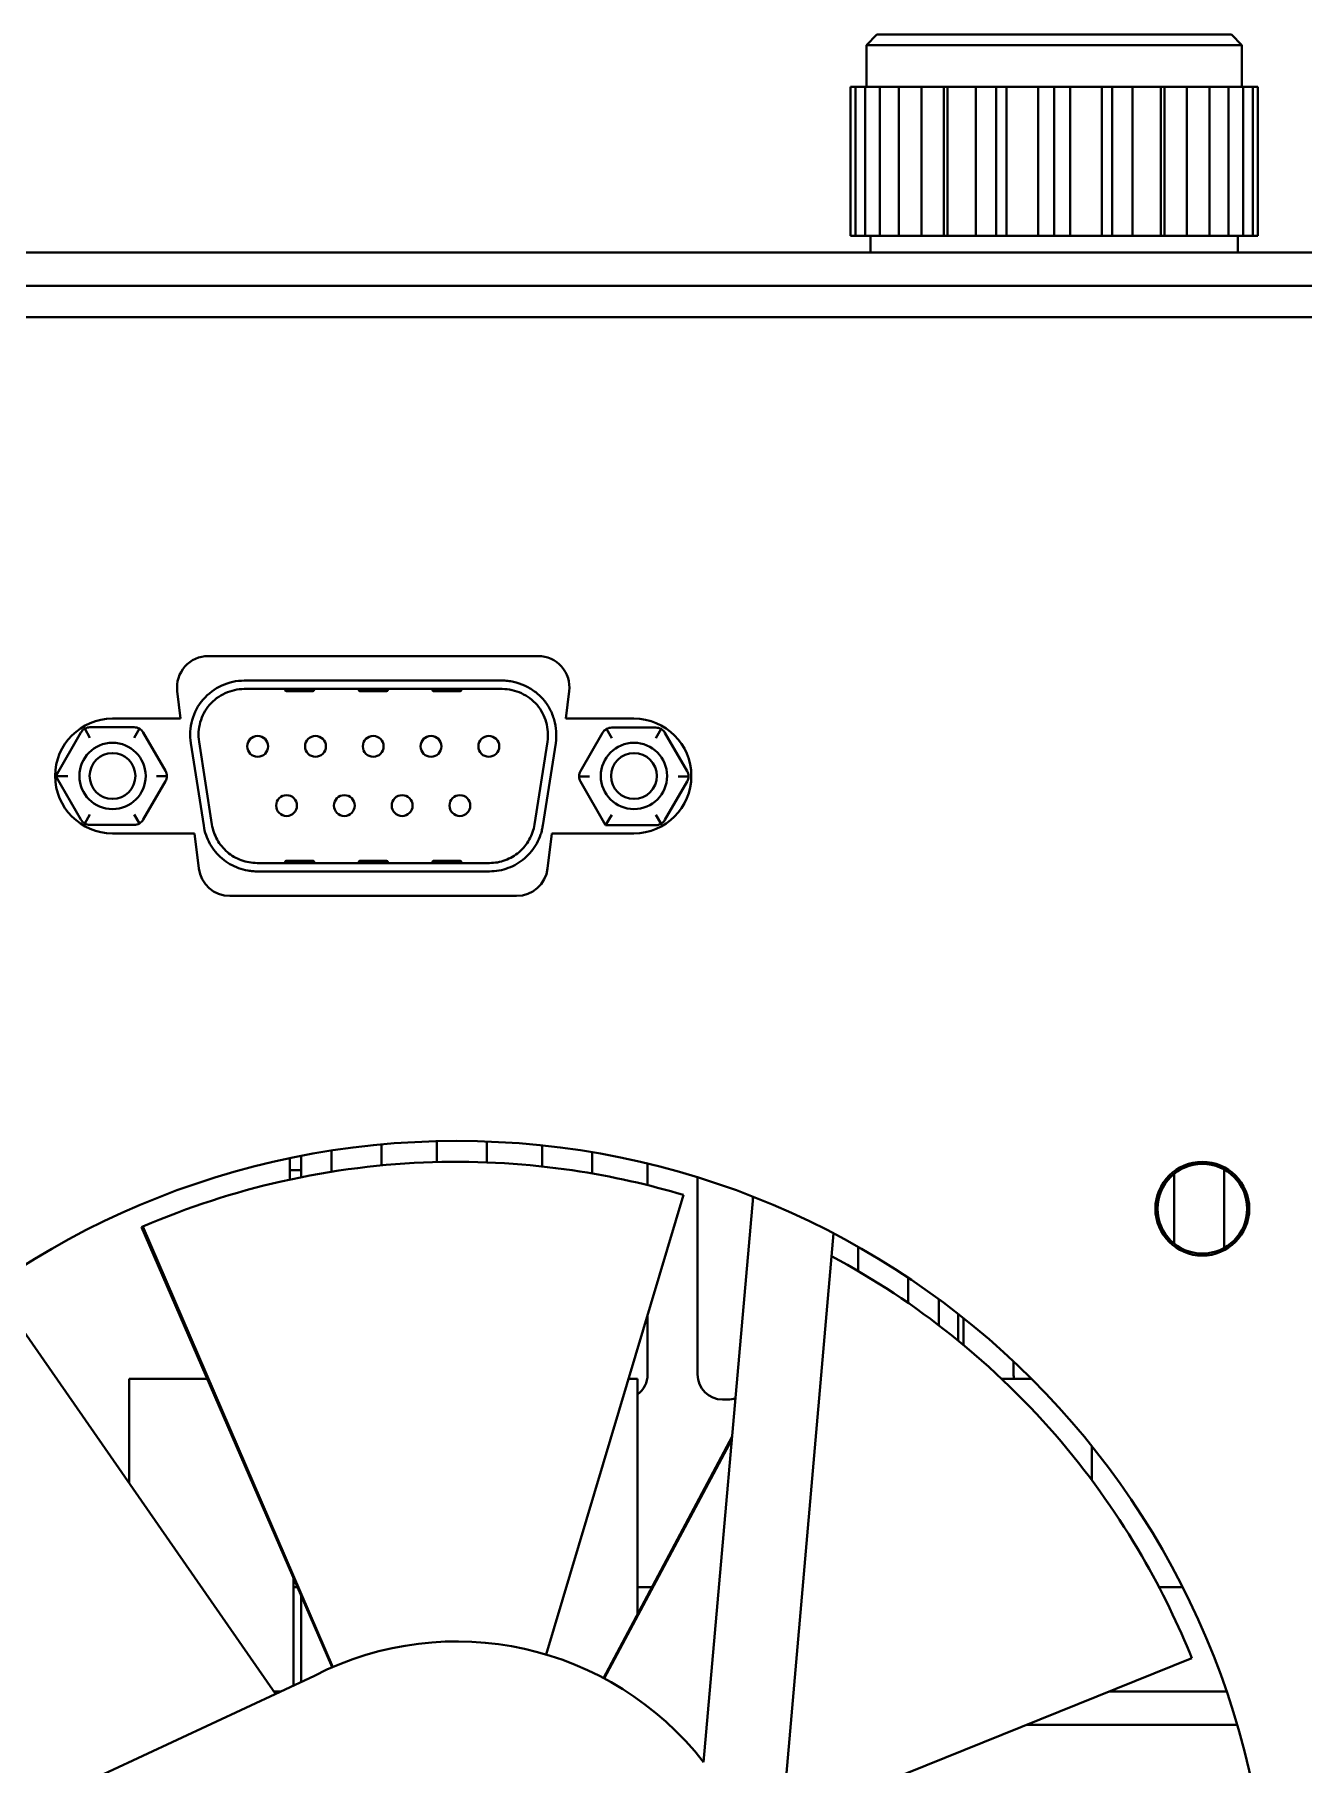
# Model space of a CAD drawing. Header units: millimetres. Extents: x 0 to 1188, y 0 to 840.
# Drawn here: x 133.4 to 194.3, y 300.9 to 383.9 of the extents above; entities that cross this region are included whole.
import ezdxf

# ---------------------------------------------------------------- set-up
doc = ezdxf.new("R2010")
doc.units = ezdxf.units.MM
doc.header["$LTSCALE"] = 2
doc.layers.add('가시적인 것(ISO)', color=3, linetype='Continuous', lineweight=40)

msp = doc.modelspace()

# ---------------------------------------------------------------- linework, layer by layer
at = {"layer": '가시적인 것(ISO)'}
for p, q in [((173.819, 383.856), (173.319, 383.356)), ((173.319, 383.356), (173.319, 381.356)), ((191.319, 383.356), (173.319, 383.356)), ((173.819, 383.856), (190.819, 383.856)), ((190.819, 383.856), (191.319, 383.356)), ((191.319, 383.356), (191.319, 381.356)), ((172.55, 381.356), (172.79, 381.356)), ((172.55, 381.356), (172.55, 374.206)), ((172.79, 381.356), (173.266, 381.356)), ((172.79, 374.206), (172.79, 381.356)), ((173.266, 381.356), (173.266, 374.206)), ((173.266, 381.356), (173.963, 381.356)), ((173.963, 381.356), (174.868, 381.356)), ((173.963, 374.206), (173.963, 381.356)), ((174.868, 381.356), (174.868, 374.206)), ((174.868, 381.356), (175.954, 381.356)), ((175.954, 381.356), (177.029, 381.356)), ((175.954, 374.206), (175.954, 381.356)), ((177.029, 381.356), (177.029, 374.206)), ((177.029, 381.356), (177.2, 381.356)), ((177.2, 381.356), (177.2, 374.206)), ((177.2, 381.356), (178.568, 381.356)), ((178.568, 381.356), (179.538, 381.356)), ((178.568, 374.206), (178.568, 381.356)), ((179.538, 381.356), (179.538, 374.206)), ((179.538, 381.356), (180.032, 381.356)), ((180.032, 381.356), (180.032, 374.206)), ((180.032, 381.356), (181.55, 381.356)), ((181.55, 381.356), (182.319, 381.356)), ((181.55, 374.206), (181.55, 381.356)), ((182.319, 381.356), (182.319, 374.206)), ((182.319, 381.356), (183.089, 381.356)), ((183.089, 381.356), (183.089, 374.206)), ((183.089, 381.356), (184.606, 381.356)), ((184.606, 381.356), (185.101, 381.356)), ((184.606, 374.206), (184.606, 381.356)), ((185.101, 381.356), (185.101, 374.206)), ((185.101, 381.356), (186.07, 381.356)), ((186.07, 381.356), (186.07, 374.206)), ((186.07, 381.356), (187.439, 381.356)), ((187.439, 381.356), (187.609, 381.356)), ((187.439, 374.206), (187.439, 381.356)), ((187.609, 381.356), (187.609, 374.206)), ((187.609, 381.356), (188.685, 381.356)), ((188.685, 381.356), (188.685, 374.206)), ((188.685, 381.356), (189.771, 381.356)), ((189.771, 374.206), (189.771, 381.356)), ((189.771, 381.356), (190.676, 381.356)), ((190.676, 381.356), (190.676, 374.206)), ((190.676, 381.356), (191.373, 381.356)), ((191.373, 374.206), (191.373, 381.356)), ((191.373, 381.356), (191.849, 381.356)), ((191.849, 381.356), (191.849, 374.206)), ((191.849, 381.356), (192.089, 381.356)), ((192.089, 374.206), (192.089, 381.356)), ((172.79, 374.206), (172.55, 374.206)), ((173.266, 374.206), (172.79, 374.206)), ((173.963, 374.206), (173.266, 374.206)), ((173.519, 373.406), (173.519, 374.206)), ((174.868, 374.206), (173.963, 374.206)), ((175.954, 374.206), (174.868, 374.206)), ((177.029, 374.206), (175.954, 374.206)), ((177.2, 374.206), (177.029, 374.206)), ((178.568, 374.206), (177.2, 374.206)), ((179.538, 374.206), (178.568, 374.206)), ((180.032, 374.206), (179.538, 374.206)), ((181.55, 374.206), (180.032, 374.206)), ((182.319, 374.206), (181.55, 374.206)), ((183.089, 374.206), (182.319, 374.206)), ((184.606, 374.206), (183.089, 374.206)), ((185.101, 374.206), (184.606, 374.206)), ((186.07, 374.206), (185.101, 374.206)), ((187.439, 374.206), (186.07, 374.206)), ((187.609, 374.206), (187.439, 374.206)), ((188.685, 374.206), (187.609, 374.206)), ((189.771, 374.206), (188.685, 374.206)), ((190.676, 374.206), (189.771, 374.206)), ((191.373, 374.206), (190.676, 374.206)), ((191.119, 373.406), (191.119, 374.206)), ((191.849, 374.206), (191.373, 374.206)), ((192.089, 374.206), (191.849, 374.206)), ((104.324, 373.406), (213.024, 373.406)), ((64.174, 371.806), (253.174, 371.806)), ((253.174, 370.306), (64.174, 370.306)), ((141.768, 354.056), (157.581, 354.056)), ((155.862, 352.88), (143.487, 352.88)), ((140.439, 351.056), (140.279, 352.374)), ((143.487, 352.48), (155.862, 352.48)), ((145.501, 352.38), (146.787, 352.38)), ((149.031, 352.38), (150.317, 352.38)), ((152.561, 352.38), (153.847, 352.38)), ((159.07, 352.374), (158.909, 351.056)), ((137.174, 351.056), (140.439, 351.056)), ((158.909, 351.056), (162.174, 351.056)), ((134.456, 348.303), (135.662, 350.392)), ((136.095, 350.142), (135.845, 350.575)), ((136.095, 350.642), (138.218, 350.642)), ((138.218, 350.142), (138.468, 350.575)), ((138.651, 350.392), (139.712, 348.553)), ((159.611, 348.539), (160.673, 350.377)), ((161.106, 350.127), (160.856, 350.56)), ((161.106, 350.627), (163.228, 350.627)), ((163.228, 350.127), (163.478, 350.56)), ((163.661, 350.377), (164.723, 348.539)), ((140.926, 349.887), (141.545, 345.924)), ((141.94, 345.985), (141.321, 349.949)), ((158.028, 349.949), (157.408, 345.985)), ((157.803, 345.924), (158.423, 349.887)), ((135.662, 346.215), (134.456, 348.303)), ((135.034, 348.303), (134.456, 348.303)), ((139.712, 348.053), (138.651, 346.215)), ((139.279, 348.303), (139.779, 348.303)), ((160.044, 348.289), (159.544, 348.289)), ((160.817, 345.951), (159.611, 348.039)), ((164.723, 348.039), (163.661, 346.201)), ((164.79, 348.289), (164.29, 348.289)), ((136.095, 346.465), (135.845, 346.032)), ((138.218, 345.965), (136.095, 345.965)), ((138.468, 346.032), (138.218, 346.465)), ((161.106, 346.451), (160.817, 345.951)), ((163.228, 345.951), (160.817, 345.951)), ((163.228, 346.451), (163.478, 346.018)), ((141.109, 345.556), (137.174, 345.556)), ((141.314, 343.874), (141.109, 345.556)), ((158.239, 345.556), (158.035, 343.874)), ((162.174, 345.556), (158.239, 345.556)), ((146.787, 344.232), (145.501, 344.232)), ((150.317, 344.232), (149.031, 344.232)), ((153.847, 344.232), (152.561, 344.232)), ((155.242, 344.132), (144.106, 344.132)), ((144.106, 343.732), (155.242, 343.732)), ((156.546, 342.556), (142.803, 342.556)), ((147.674, 330.341), (147.674, 329.329)), ((150.074, 329.635), (150.074, 330.639)), ((152.724, 330.794), (152.724, 329.794)), ((155.124, 329.778), (155.124, 330.779)), ((157.774, 330.589), (157.774, 329.584)), ((160.174, 329.246), (160.174, 330.26)), ((145.674, 328.954), (145.674, 329.976)), ((145.674, 329.406), (146.215, 329.406)), ((146.215, 329.066), (146.215, 330.086)), ((162.824, 329.717), (162.824, 328.688)), ((190.474, 325.679), (190.474, 329.432)), ((165.224, 319.606), (165.224, 329.056)), ((188.074, 329.229), (188.074, 325.882)), ((164.553, 328.215), (157.968, 306.178)), ((165.512, 301.017), (167.884, 328.125)), ((167.874, 328.129), (167.874, 328.012)), ((147.71, 305.569), (138.565, 326.673)), ((138.635, 326.703), (147.738, 305.581)), ((171.746, 326.366), (168.654, 291.034)), ((172.924, 325.724), (172.924, 324.569)), ((175.324, 323.035), (175.324, 324.244)), ((131.991, 323.012), (144.994, 304.298)), ((176.786, 321.97), (176.786, 323.22)), ((162.824, 322.43), (162.824, 319.606)), ((177.715, 321.234), (177.715, 322.515)), ((177.974, 322.31), (177.974, 321.02)), ((180.374, 319.606), (180.374, 320.233)), ((137.975, 319.406), (141.714, 319.406)), ((137.975, 314.4), (137.975, 319.406)), ((161.921, 319.406), (162.348, 319.406)), ((162.348, 308.119), (162.348, 319.406)), ((179.794, 319.406), (181.229, 319.406)), ((166.424, 318.406), (166.674, 318.406)), ((160.716, 305.05), (166.879, 316.641)), ((166.867, 316.498), (160.743, 305.036)), ((184.124, 314.539), (184.124, 316.174)), ((145.848, 304.696), (145.848, 309.866)), ((145.848, 309.406), (146.048, 309.406)), ((163.032, 309.406), (162.348, 309.406)), ((188.477, 309.406), (187.353, 309.406)), ((146.215, 304.867), (146.215, 309.02)), ((188.923, 306.001), (169.271, 298.087)), ((114.708, 290.176), (146.852, 305.164)), ((145.225, 304.406), (144.919, 304.406)), ((190.583, 304.406), (184.96, 304.406)), ((191.091, 302.806), (180.988, 302.806))]:
    msp.add_line(p, q, dxfattribs=at)
for centre, radius in [((144.134, 349.726), 0.5), ((146.904, 349.726), 0.5), ((149.674, 349.726), 0.5), ((152.444, 349.726), 0.5), ((155.214, 349.726), 0.5), ((137.174, 348.306), 1.59), ((137.174, 348.306), 1.1), ((162.174, 348.306), 1.59), ((162.174, 348.306), 1.1), ((145.519, 346.886), 0.5), ((148.289, 346.886), 0.5), ((151.059, 346.886), 0.5), ((153.829, 346.886), 0.5), ((153.674, 291.806), 39), ((189.424, 327.556), 2.25), ((189.424, 327.556), 2.15)]:
    msp.add_circle(centre, radius, dxfattribs=at)
for centre, radius, start, end in [((141.768, 352.556), 1.5, 90, 186.94098), ((157.581, 352.556), 1.5, 353.05902, 90), ((145.401, 352.43), 0.05, 0, 90), ((145.501, 352.43), 0.05, 179.99999, 270), ((146.787, 352.43), 0.05, 270, 0.00001), ((146.887, 352.43), 0.05, 90, 180), ((148.931, 352.43), 0.05, 360, 90), ((149.031, 352.43), 0.05, 180, 270), ((150.317, 352.43), 0.05, 270, 0), ((150.417, 352.43), 0.05, 90, 180), ((152.461, 352.43), 0.05, 0, 90), ((152.561, 352.43), 0.05, 180, 270), ((153.847, 352.43), 0.05, 270, 359.99999), ((153.947, 352.43), 0.05, 90, 180), ((137.174, 348.306), 2.75, 90, 270), ((162.174, 348.306), 2.75, 270, 90), ((136.095, 350.142), 0.5, 120, 150), ((136.095, 350.142), 0.5, 90, 120), ((138.218, 350.142), 0.5, 60, 90), ((138.218, 350.142), 0.5, 30, 60), ((161.106, 350.127), 0.5, 120, 150), ((161.106, 350.127), 0.5, 90, 120), ((163.228, 350.127), 0.5, 60, 90), ((163.228, 350.127), 0.5, 30, 60), ((139.279, 348.303), 0.5, 0, 30), ((160.044, 348.289), 0.5, 150, 180), ((164.29, 348.289), 0.5, 0, 30), ((139.279, 348.303), 0.5, 330, 0), ((160.044, 348.289), 0.5, 180, 210), ((164.29, 348.289), 0.5, 330, 0), ((136.095, 346.465), 0.5, 210, 240), ((136.095, 346.465), 0.5, 240, 270), ((138.218, 346.465), 0.5, 270, 300), ((138.218, 346.465), 0.5, 300, 330), ((163.228, 346.451), 0.5, 270, 300), ((163.228, 346.451), 0.5, 300, 330), ((145.501, 344.182), 0.05, 90, 180), ((146.787, 344.182), 0.05, 0, 90), ((149.031, 344.182), 0.05, 90, 180), ((150.317, 344.182), 0.05, 0, 90), ((152.561, 344.182), 0.05, 90, 180), ((153.847, 344.182), 0.05, 0, 90), ((142.803, 344.056), 1.5, 186.94098, 270), ((145.401, 344.182), 0.05, 270, 0), ((146.887, 344.182), 0.05, 180, 270), ((148.931, 344.182), 0.05, 270, 0), ((150.417, 344.182), 0.05, 180, 270), ((152.461, 344.182), 0.05, 270, 0), ((153.947, 344.182), 0.05, 180, 270), ((156.546, 344.056), 1.5, 270, 353.05902), ((153.674, 291.806), 38, 113.31373, 113.42829), ((161.624, 319.606), 1.2, 307.10302, 0), ((166.424, 319.606), 1.2, 180, 270), ((181.574, 319.606), 1.2, 180, 189.59407), ((166.674, 319.606), 1.2, 270, 287.68408), ((153.674, 291.806), 15, 37.88744, 117.05201)]:
    msp.add_arc(centre, radius, start, end, dxfattribs=at)
msp.add_open_spline([(143.487, 352.88), (142.764, 352.879), (141.246, 352.206), (140.814, 350.601), (140.926, 349.887)], degree=3, dxfattribs=at)
for points, knots in [([(158.423, 349.887), (158.453, 350.078), (158.458, 350.265), (158.431, 350.635), (158.398, 350.82), (158.296, 351.178), (158.228, 351.35), (158.052, 351.682), (157.946, 351.84), (157.698, 352.126), (157.558, 352.254), (157.255, 352.475), (157.094, 352.568), (156.756, 352.72), (156.578, 352.78), (156.305, 352.84), (156.213, 352.855), (156.073, 352.871), (156.026, 352.874), (155.939, 352.879), (155.898, 352.879), (155.862, 352.88)], [0, 0, 0, 0, 0.1257086, 0.1257086, 0.2514171, 0.2514171, 0.3771257, 0.3771257, 0.5028343, 0.5028343, 0.6285429, 0.6285429, 0.7542514, 0.7542514, 0.87996, 0.87996, 0.9428143, 0.9428143, 0.9742414, 0.9742414, 0.999997, 0.999997, 0.999997, 0.999997]), ([(141.321, 349.949), (141.296, 350.106), (141.291, 350.263), (141.314, 350.575), (141.341, 350.732), (141.427, 351.036), (141.485, 351.182), (141.632, 351.462), (141.72, 351.594), (141.923, 351.831), (142.04, 351.939), (142.294, 352.127), (142.429, 352.206), (142.715, 352.338), (142.866, 352.39), (143.172, 352.46), (143.328, 352.48), (143.487, 352.48)], [-1, -1, -1, -1, -0.875, -0.875, -0.75, -0.75, -0.625, -0.625, -0.5, -0.5, -0.375, -0.375, -0.25, -0.25, -0.125, -0.125, 0, 0, 0, 0]), ([(155.862, 352.48), (156.021, 352.48), (156.176, 352.46), (156.481, 352.39), (156.632, 352.339), (156.919, 352.207), (157.054, 352.127), (157.309, 351.939), (157.425, 351.831), (157.629, 351.594), (157.717, 351.462), (157.863, 351.182), (157.921, 351.036), (158.007, 350.733), (158.035, 350.576), (158.057, 350.263), (158.052, 350.106), (158.028, 349.949)], [-1, -1, -1, -1, -0.875, -0.875, -0.75, -0.75, -0.625, -0.625, -0.5, -0.5, -0.375, -0.375, -0.25, -0.25, -0.125, -0.125, 0, 0, 0, 0]), ([(141.545, 345.924), (141.593, 345.618), (141.694, 345.323), (141.922, 344.921), (142.009, 344.794), (142.203, 344.559), (142.309, 344.449), (142.548, 344.246), (142.675, 344.158), (142.939, 344.006), (143.076, 343.941), (143.368, 343.834), (143.518, 343.794), (143.745, 343.755), (143.822, 343.746), (143.936, 343.737), (143.975, 343.734), (144.044, 343.732), (144.077, 343.732), (144.106, 343.732)], [0, 0, 0, 0, 0.251432, 0.251432, 0.377148, 0.377148, 0.502864, 0.502864, 0.6285801, 0.6285801, 0.7542961, 0.7542961, 0.8800121, 0.8800121, 0.9428701, 0.9428701, 0.9742991, 0.9742991, 0.9999981, 0.9999981, 0.9999981, 0.9999981]), ([(144.106, 344.132), (143.845, 344.132), (143.59, 344.177), (143.225, 344.313), (143.107, 344.369), (142.885, 344.499), (142.78, 344.574), (142.582, 344.742), (142.492, 344.836), (142.329, 345.036), (142.256, 345.142), (142.064, 345.483), (141.981, 345.728), (141.94, 345.985)], [-1, -1, -1, -1, -0.75, -0.75, -0.625, -0.625, -0.5, -0.5, -0.375, -0.375, -0.25, -0.25, 0, 0, 0, 0]), ([(157.408, 345.985), (157.368, 345.728), (157.284, 345.482), (157.093, 345.143), (157.019, 345.035), (156.856, 344.836), (156.767, 344.743), (156.569, 344.574), (156.463, 344.499), (156.24, 344.369), (156.124, 344.313), (155.758, 344.176), (155.503, 344.132), (155.242, 344.132)], [-1, -1, -1, -1, -0.75, -0.75, -0.625, -0.625, -0.5, -0.5, -0.375, -0.375, -0.25, -0.25, 0, 0, 0, 0]), ([(155.242, 343.732), (155.551, 343.732), (155.859, 343.786), (156.291, 343.949), (156.43, 344.016), (156.692, 344.171), (156.817, 344.259), (157.054, 344.463), (157.161, 344.575), (157.353, 344.812), (157.438, 344.938), (157.589, 345.21), (157.651, 345.352), (157.725, 345.571), (157.746, 345.645), (157.772, 345.757), (157.78, 345.794), (157.793, 345.863), (157.799, 345.895), (157.803, 345.924)], [0, 0, 0, 0, 0.251432, 0.251432, 0.377148, 0.377148, 0.502864, 0.502864, 0.6285801, 0.6285801, 0.7542961, 0.7542961, 0.8800121, 0.8800121, 0.9428701, 0.9428701, 0.9742991, 0.9742991, 0.9999981, 0.9999981, 0.9999981, 0.9999981]), ([(164.553, 328.215), (162.934, 328.699), (161.14, 329.116), (157.117, 329.709), (154.867, 329.859), (150.164, 329.717), (147.72, 329.421), (143.027, 328.355), (140.799, 327.635), (138.635, 326.703)], [0, 0, 0, 0, 0.713059, 0.713059, 1.488999, 1.488999, 2.269663, 2.269663, 2.977987, 2.977987, 2.977987, 2.977987]), ([(188.923, 306.001), (188.292, 307.569), (187.5, 309.231), (185.455, 312.746), (184.169, 314.599), (181.126, 318.187), (179.37, 319.914), (175.631, 322.902), (173.703, 324.183), (171.651, 325.285)], [0, 0, 0, 0, 0.713059, 0.713059, 1.488999, 1.488999, 2.269663, 2.269663, 2.970081, 2.970081, 2.970081, 2.970081])]:
    msp.add_open_spline(points, degree=3, knots=knots, dxfattribs=at)

doc.saveas('drawing.dxf')
